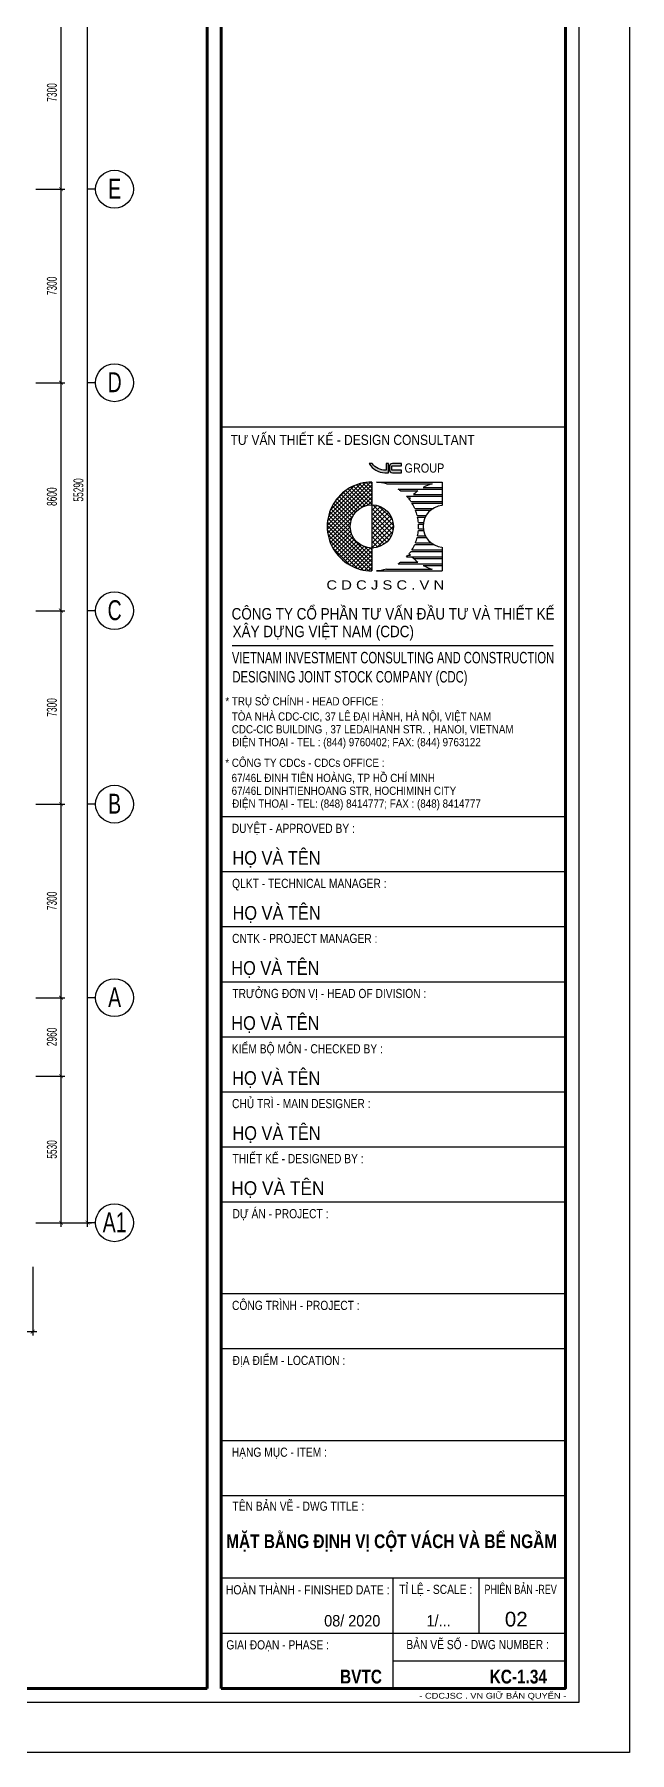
# Model space of a CAD drawing. Extents: x 1719887 to 1865417, y -150890 to 59748.
# Drawn here: x 1842979 to 1865417, y -43040 to 21782 of the extents above; entities that cross this region are included whole.
import ezdxf
from ezdxf.enums import TextEntityAlignment as Align

# ---------------------------------------------------------------- set-up
doc = ezdxf.new("R2010")
doc.units = 0
doc.header["$LTSCALE"] = 1000
doc.header["$MEASUREMENT"] = 0
doc.header["$PDMODE"] = 3
doc.layers.get('0').update_dxf_attribs({"linetype": 'CONTINUOUS'})
doc.layers.get('Defpoints').update_dxf_attribs({"linetype": 'CONTINUOUS'})
for name, color, linetype in [('CDC -TEXT KHUNG', 7, 'CONTINUOUS'), ('CDC-KHUNGTEN', 7, 'CONTINUOUS'), ('CDC.02.DIM', 1, 'CONTINUOUS'), ('CDC.06.TEXT', 2, 'CONTINUOUS'), ('KCS_CHI', 1, 'CONTINUOUS')]:
    doc.layers.add(name, color=color, linetype=linetype)
doc.styles.add('ARIAL', font='arial.ttf', dxfattribs={"width": 0.6})
doc.styles.add('Arial_B_3', font='arialbd.ttf', dxfattribs={"width": 0.75, "height": 3})
doc.styles.add('KT CDC', font='arial.ttf', dxfattribs={"width": 0.85, "height": 200})
doc.dimstyles.new('D150', dxfattribs={"dimscale": 150, "dimtxt": 2.5, "dimasz": 1, "dimexe": 1, "dimexo": 0, "dimgap": 1, "dimtad": 1, "dimdec": 0, "dimdsep": 46, "dimtxsty": 'ARIAL', "dimblk": 'ARCHTICK', "dimcen": 1, "dimdle": 1, "dimclrd": 1, "dimclre": 1, "dimclrt": 2, "dimadec": 0, "dimazin": 0, "dimtfac": 0.00072, "dimtdec": 0, "dimtix": 1, "dimtmove": 2, "dimatfit": 3, "dimldrblk": 'ARCHTICK', "dimfxl": 1, "dimtolj": 1, "dimlwd": -1, "dimlwe": -1, "dimarcsym": 0})

# ---------------------------------------------------------------- blocks, each defined once
blk = doc.blocks.new('_ARCHTICK')
at = {"color": 0, "linetype": 'ByBlock', "const_width": 0.15}
blk.add_lwpolyline([(-0.5, -0.5), (0.5, 0.5)], dxfattribs=at)
blk = doc.blocks.new('*D452')
at = {"layer": 'CDC.02.DIM', "color": 1, "transparency": 16777216}
for p, q in [((1843981, 23391), (1843981, 15791)), ((1843038, 23241), (1844131, 23241)), ((1843038, 15941), (1844131, 15941))]:
    blk.add_line(p, q, dxfattribs=at)
at = {"layer": 'Defpoints', "color": 0, "transparency": 16777216}
for p in [(1843038, 23241), (1843038, 15941), (1843981, 15941)]:
    blk.add_point(p, dxfattribs=at)
at = {"layer": 'CDC.02.DIM', "color": 1, "transparency": 16777216, "xscale": 150, "yscale": 150, "zscale": 150}
for p, rotation in [((1843981, 23241), 90), ((1843981, 15941), 270)]:
    blk.add_blockref('_ARCHTICK', p, dxfattribs=dict(at, rotation=rotation))
at = {"layer": 'CDC.02.DIM', "color": 2, "transparency": 16777216, "insert": (1843640, 19591), "char_height": 375, "attachment_point": 5, "rotation": 90, "style": 'ARIAL'}
blk.add_mtext('\\A1;7300', dxfattribs=at)
blk = doc.blocks.new('*D453')
at = {"layer": 'CDC.02.DIM', "color": 1, "transparency": 16777216}
for p, q in [((1843038, 15941), (1844131, 15941)), ((1843981, 16091), (1843981, 8491)), ((1843038, 8641), (1844131, 8641))]:
    blk.add_line(p, q, dxfattribs=at)
at = {"layer": 'Defpoints', "color": 0, "transparency": 16777216}
for p in [(1843038, 15941), (1843038, 8641), (1843981, 8641)]:
    blk.add_point(p, dxfattribs=at)
at = {"layer": 'CDC.02.DIM', "color": 1, "transparency": 16777216, "xscale": 150, "yscale": 150, "zscale": 150}
for p, rotation in [((1843981, 15941), 90), ((1843981, 8641), 270)]:
    blk.add_blockref('_ARCHTICK', p, dxfattribs=dict(at, rotation=rotation))
at = {"layer": 'CDC.02.DIM', "color": 2, "transparency": 16777216, "insert": (1843640, 12291), "char_height": 375, "attachment_point": 5, "rotation": 90, "style": 'ARIAL'}
blk.add_mtext('\\A1;7300', dxfattribs=at)
blk = doc.blocks.new('*D454')
at = {"layer": 'CDC.02.DIM', "color": 1, "transparency": 16777216}
for p, q in [((1843038, 8641), (1844131, 8641)), ((1843981, 8791), (1843981, -109)), ((1843038, 41), (1844131, 41))]:
    blk.add_line(p, q, dxfattribs=at)
at = {"layer": 'Defpoints', "color": 0, "transparency": 16777216}
for p in [(1843038, 8641), (1843038, 41), (1843981, 41)]:
    blk.add_point(p, dxfattribs=at)
at = {"layer": 'CDC.02.DIM', "color": 1, "transparency": 16777216, "xscale": 150, "yscale": 150, "zscale": 150}
for p, rotation in [((1843981, 8641), 90), ((1843981, 41), 270)]:
    blk.add_blockref('_ARCHTICK', p, dxfattribs=dict(at, rotation=rotation))
at = {"layer": 'CDC.02.DIM', "color": 2, "transparency": 16777216, "insert": (1843640, 4341), "char_height": 375, "attachment_point": 5, "rotation": 90, "style": 'ARIAL'}
blk.add_mtext('\\A1;8600', dxfattribs=at)
blk = doc.blocks.new('*D455')
at = {"layer": 'CDC.02.DIM', "color": 1, "transparency": 16777216}
for p, q in [((1843038, 41), (1844131, 41)), ((1843981, 191), (1843981, -7409)), ((1843038, -7259), (1844131, -7259))]:
    blk.add_line(p, q, dxfattribs=at)
at = {"layer": 'Defpoints', "color": 0, "transparency": 16777216}
for p in [(1843038, 41), (1843038, -7259), (1843981, -7259)]:
    blk.add_point(p, dxfattribs=at)
at = {"layer": 'CDC.02.DIM', "color": 1, "transparency": 16777216, "xscale": 150, "yscale": 150, "zscale": 150}
for p, rotation in [((1843981, 41), 90), ((1843981, -7259), 270)]:
    blk.add_blockref('_ARCHTICK', p, dxfattribs=dict(at, rotation=rotation))
at = {"layer": 'CDC.02.DIM', "color": 2, "transparency": 16777216, "insert": (1843640, -3609), "char_height": 375, "attachment_point": 5, "rotation": 90, "style": 'ARIAL'}
blk.add_mtext('\\A1;7300', dxfattribs=at)
blk = doc.blocks.new('*D456')
at = {"layer": 'CDC.02.DIM', "color": 1, "transparency": 16777216}
for p, q in [((1843981, -7109), (1843981, -14709)), ((1843038, -7259), (1844131, -7259)), ((1843038, -14559), (1844131, -14559))]:
    blk.add_line(p, q, dxfattribs=at)
at = {"layer": 'Defpoints', "color": 0, "transparency": 16777216}
for p in [(1843038, -7259), (1843038, -14559), (1843981, -14559)]:
    blk.add_point(p, dxfattribs=at)
at = {"layer": 'CDC.02.DIM', "color": 1, "transparency": 16777216, "xscale": 150, "yscale": 150, "zscale": 150}
for p, rotation in [((1843981, -7259), 90), ((1843981, -14559), 270)]:
    blk.add_blockref('_ARCHTICK', p, dxfattribs=dict(at, rotation=rotation))
at = {"layer": 'CDC.02.DIM', "color": 2, "transparency": 16777216, "insert": (1843640, -10909), "char_height": 375, "attachment_point": 5, "rotation": 90, "style": 'ARIAL'}
blk.add_mtext('\\A1;7300', dxfattribs=at)
blk = doc.blocks.new('*D457')
at = {"layer": 'CDC.02.DIM', "color": 1, "transparency": 16777216}
for p, q in [((1843038, 32241), (1845131, 32241)), ((1844981, -23199), (1844981, 32391)), ((1843038, -23049), (1845131, -23049))]:
    blk.add_line(p, q, dxfattribs=at)
at = {"layer": 'Defpoints', "color": 0, "transparency": 16777216}
for p in [(1843038, 32241), (1844981, 32241), (1843038, -23049)]:
    blk.add_point(p, dxfattribs=at)
at = {"layer": 'CDC.02.DIM', "color": 1, "transparency": 16777216, "xscale": 150, "yscale": 150, "zscale": 150}
for p, rotation in [((1844981, 32241), 90), ((1844981, -23049), 270)]:
    blk.add_blockref('_ARCHTICK', p, dxfattribs=dict(at, rotation=rotation))
at = {"layer": 'CDC.02.DIM', "color": 2, "transparency": 16777216, "insert": (1844640, 4596), "char_height": 375, "attachment_point": 5, "rotation": 90, "style": 'ARIAL'}
blk.add_mtext('\\A1;55290', dxfattribs=at)
blk = doc.blocks.new('*D463')
at = {"layer": 'CDC.02.DIM', "color": 1, "transparency": 16777216}
for p, q in [((1843038, -14559), (1844131, -14559)), ((1843981, -14409), (1843981, -17669)), ((1843038, -17519), (1844131, -17519))]:
    blk.add_line(p, q, dxfattribs=at)
at = {"layer": 'Defpoints', "color": 0, "transparency": 16777216}
for p in [(1843038, -14559), (1843038, -17519), (1843981, -17519)]:
    blk.add_point(p, dxfattribs=at)
at = {"layer": 'CDC.02.DIM', "color": 1, "transparency": 16777216, "xscale": 150, "yscale": 150, "zscale": 150}
for p, rotation in [((1843981, -14559), 90), ((1843981, -17519), 270)]:
    blk.add_blockref('_ARCHTICK', p, dxfattribs=dict(at, rotation=rotation))
at = {"layer": 'CDC.02.DIM', "color": 2, "transparency": 16777216, "insert": (1843640, -16039), "char_height": 375, "attachment_point": 5, "rotation": 90, "style": 'ARIAL'}
blk.add_mtext('\\A1;2960', dxfattribs=at)
blk = doc.blocks.new('*D464')
at = {"layer": 'CDC.02.DIM', "color": 1, "transparency": 16777216}
for p, q in [((1843981, -17369), (1843981, -23199)), ((1843038, -17519), (1844131, -17519)), ((1843038, -23049), (1844131, -23049))]:
    blk.add_line(p, q, dxfattribs=at)
at = {"layer": 'Defpoints', "color": 0, "transparency": 16777216}
for p in [(1843038, -17519), (1843038, -23049), (1843981, -23049)]:
    blk.add_point(p, dxfattribs=at)
at = {"layer": 'CDC.02.DIM', "color": 1, "transparency": 16777216, "xscale": 150, "yscale": 150, "zscale": 150}
for p, rotation in [((1843981, -17519), 90), ((1843981, -23049), 270)]:
    blk.add_blockref('_ARCHTICK', p, dxfattribs=dict(at, rotation=rotation))
at = {"layer": 'CDC.02.DIM', "color": 2, "transparency": 16777216, "insert": (1843640, -20284), "char_height": 375, "attachment_point": 5, "rotation": 90, "style": 'ARIAL'}
blk.add_mtext('\\A1;5530', dxfattribs=at)
blk = doc.blocks.new('*D1031')
at = {"layer": 'CDC.02.DIM', "color": 1, "transparency": 16777216}
for p, q in [((1835720, -24709), (1835720, -27306)), ((1842920, -24709), (1842920, -27306)), ((1835570, -27156), (1843070, -27156))]:
    blk.add_line(p, q, dxfattribs=at)
at = {"layer": 'Defpoints', "color": 0, "transparency": 16777216}
for p in [(1835720, -24709), (1842920, -24709), (1842920, -27156)]:
    blk.add_point(p, dxfattribs=at)
at = {"layer": 'CDC.02.DIM', "color": 1, "transparency": 16777216, "xscale": 150, "yscale": 150, "zscale": 150, "rotation": 180}
blk.add_blockref('_ARCHTICK', (1835720, -27156), dxfattribs=at)
at = {"layer": 'CDC.02.DIM', "color": 1, "transparency": 16777216, "xscale": 150, "yscale": 150, "zscale": 150}
blk.add_blockref('_ARCHTICK', (1842920, -27156), dxfattribs=at)
at = {"layer": 'CDC.02.DIM', "color": 2, "transparency": 16777216, "insert": (1839320, -26814), "char_height": 375, "attachment_point": 5, "style": 'ARIAL'}
blk.add_mtext('\\A1;7200', dxfattribs=at)
blk = doc.blocks.new('LOGOmoi')
at = {"layer": 'CDC -TEXT KHUNG'}
h = blk.add_hatch(color=1, dxfattribs=at)
h.paths.add_polyline_path([(1.46, 5.45), (1.26, 5.45), (1.26, 4.88), (1.21, 4.88, -0.237912), (0.06, 5.45), (-0.2, 5.45, 0.272847), (1.14, 4.66), (1.46, 4.66)])
h.paths.add_polyline_path([(2.59, 5.45), (1.8, 5.45, 0.414214), (1.54, 5.2), (1.54, 4.92, 0.414214), (1.8, 4.66), (2.59, 4.66), (2.59, 4.87), (1.8, 4.87, -0.414214), (1.74, 4.92), (1.74, 5.2, -0.414214), (1.8, 5.25), (2.59, 5.25)])
h = blk.add_hatch(dxfattribs=at)
h.set_pattern_fill('ANSI37', color=102, scale=2.293939, angle=360, style=0)
h.set_pattern_definition([(45, (-2844.4439, 636.61023), (-0.178426552, 0.178426553), []), (135, (-2844.4439, 636.61023), (-0.178426552, -0.178426553), [])])
edge = h.paths.add_edge_path()
edge.add_arc((0.02, 0), 1.87, 90, 270)
edge.add_line((0.02, -1.88), (0.02, -3.84))
edge.add_line((0.02, -3.84), (-0.17, -3.84))
edge.add_line((-0.17, -3.84), (-0.36, -3.83))
edge.add_line((-0.36, -3.83), (-0.55, -3.8))
edge.add_line((-0.55, -3.8), (-0.73, -3.77))
edge.add_line((-0.73, -3.77), (-0.92, -3.73))
edge.add_line((-0.92, -3.73), (-1.1, -3.68))
edge.add_line((-1.1, -3.68), (-1.28, -3.62))
edge.add_line((-1.28, -3.62), (-1.45, -3.55))
edge.add_line((-1.45, -3.55), (-1.63, -3.48))
edge.add_line((-1.63, -3.48), (-1.79, -3.39))
edge.add_line((-1.79, -3.39), (-1.96, -3.3))
edge.add_line((-1.96, -3.3), (-2.12, -3.2))
edge.add_line((-2.12, -3.2), (-2.27, -3.09))
edge.add_line((-2.27, -3.09), (-2.42, -2.97))
edge.add_line((-2.42, -2.97), (-2.56, -2.85))
edge.add_line((-2.56, -2.85), (-2.7, -2.72))
edge.add_line((-2.7, -2.72), (-2.83, -2.58))
edge.add_line((-2.83, -2.58), (-2.95, -2.44))
edge.add_line((-2.95, -2.44), (-3.07, -2.29))
edge.add_line((-3.07, -2.29), (-3.18, -2.14))
edge.add_line((-3.18, -2.14), (-3.28, -1.98))
edge.add_line((-3.28, -1.98), (-3.37, -1.81))
edge.add_line((-3.37, -1.81), (-3.46, -1.64))
edge.add_line((-3.46, -1.64), (-3.53, -1.47))
edge.add_line((-3.53, -1.47), (-3.6, -1.3))
edge.add_line((-3.6, -1.3), (-3.66, -1.12))
edge.add_line((-3.66, -1.12), (-3.71, -0.93))
edge.add_line((-3.71, -0.93), (-3.75, -0.75))
edge.add_line((-3.75, -0.75), (-3.79, -0.56))
edge.add_line((-3.79, -0.56), (-3.81, -0.38))
edge.add_line((-3.81, -0.38), (-3.82, -0.19))
edge.add_line((-3.82, -0.19), (-3.83, 0))
edge.add_line((-3.83, 0), (-3.82, 0.19))
edge.add_line((-3.82, 0.19), (-3.81, 0.38))
edge.add_line((-3.81, 0.38), (-3.79, 0.56))
edge.add_line((-3.79, 0.56), (-3.75, 0.75))
edge.add_line((-3.75, 0.75), (-3.71, 0.93))
edge.add_line((-3.71, 0.93), (-3.66, 1.12))
edge.add_line((-3.66, 1.12), (-3.6, 1.3))
edge.add_line((-3.6, 1.3), (-3.53, 1.47))
edge.add_line((-3.53, 1.47), (-3.46, 1.64))
edge.add_line((-3.46, 1.64), (-3.37, 1.81))
edge.add_line((-3.37, 1.81), (-3.28, 1.98))
edge.add_line((-3.28, 1.98), (-3.18, 2.14))
edge.add_line((-3.18, 2.14), (-3.07, 2.29))
edge.add_line((-3.07, 2.29), (-2.95, 2.44))
edge.add_line((-2.95, 2.44), (-2.83, 2.58))
edge.add_line((-2.83, 2.58), (-2.7, 2.72))
edge.add_line((-2.7, 2.72), (-2.56, 2.85))
edge.add_line((-2.56, 2.85), (-2.42, 2.97))
edge.add_line((-2.42, 2.97), (-2.27, 3.09))
edge.add_line((-2.27, 3.09), (-2.12, 3.2))
edge.add_line((-2.12, 3.2), (-1.96, 3.3))
edge.add_line((-1.96, 3.3), (-1.79, 3.39))
edge.add_line((-1.79, 3.39), (-1.63, 3.48))
edge.add_line((-1.63, 3.48), (-1.45, 3.55))
edge.add_line((-1.45, 3.55), (-1.28, 3.62))
edge.add_line((-1.28, 3.62), (-1.1, 3.68))
edge.add_line((-1.1, 3.68), (-0.92, 3.73))
edge.add_line((-0.92, 3.73), (-0.73, 3.77))
edge.add_line((-0.73, 3.77), (-0.55, 3.8))
edge.add_line((-0.55, 3.8), (-0.36, 3.83))
edge.add_line((-0.36, 3.83), (-0.17, 3.84))
edge.add_line((-0.17, 3.84), (0.02, 3.84))
edge.add_line((0.02, 3.84), (0.02, 1.87))
h = blk.add_hatch(dxfattribs=at)
h.set_pattern_fill('ANSI37', color=1, scale=2.293939, angle=360, style=0)
h.set_pattern_definition([(45, (-486.53502, -144.21504), (-0.20275745, 0.20275745), []), (135, (-486.53502, -144.21504), (-0.20275745, -0.20275745), [])])
h.paths.add_polyline_path([(0.02, 1.87), (0.02, -1.81), (0.02, -1.88, 0.414214), (1.89, 0, 0.414214)])
at = {"layer": 'CDC -TEXT KHUNG', "color": 102}
for p, q in [((0.02, 3.84), (0.02, -1.81)), ((0.42, 3.85), (6.1, 3.85)), ((1.28, 3.7), (5.24, 3.7)), ((2.3, 3.24), (6.1, 3.24)), ((2.51, 3.09), (4.01, 3.09)), ((4.47, 3.39), (6.1, 3.39)), ((6.1, 3.85), (6.1, 1.81)), ((3.03, 2.63), (6.1, 2.63)), ((3.16, 2.49), (3.36, 2.49)), ((3.4, 2.17), (6.1, 2.17)), ((3.49, 2.03), (6.1, 2.03)), ((3.64, 2.78), (6.1, 2.78)), ((3.74, 1.57), (5.37, 1.57)), ((3.8, 1.42), (5.15, 1.42)), ((3.95, 0.96), (4.75, 0.96)), ((3.98, 0.81), (4.66, 0.81)), ((4.05, 0.35), (4.51, 0.35)), ((4.06, 0.2), (4.49, 0.2)), ((3.8, -1.42), (5.15, -1.42)), ((3.95, -0.96), (4.75, -0.96)), ((3.98, -0.81), (4.66, -0.81)), ((4.05, -0.35), (4.51, -0.35)), ((4.06, -0.2), (4.49, -0.2)), ((0.02, -1.81), (0.02, -3.84)), ((3.03, -2.63), (6.1, -2.63)), ((3.16, -2.49), (3.36, -2.49)), ((3.4, -2.17), (6.1, -2.17)), ((3.49, -2.03), (6.1, -2.03)), ((3.64, -2.78), (6.1, -2.78)), ((3.74, -1.57), (5.37, -1.57)), ((6.1, -1.79), (6.1, -3.84)), ((0.01, -3.84), (0.02, -3.84)), ((0.42, -3.84), (6.1, -3.84)), ((1.28, -3.7), (5.24, -3.7)), ((2.3, -3.24), (6.1, -3.24)), ((2.51, -3.09), (4.01, -3.09)), ((4.47, -3.39), (6.1, -3.39))]:
    blk.add_line(p, q, dxfattribs=at)
at = {"layer": 'CDC -TEXT KHUNG'}
blk.add_line((3.78, 1.21), (3.78, 1.21), dxfattribs=at)
at = {"layer": 'CDC -TEXT KHUNG', "color": 1}
for points in [[(1.46, 5.45), (1.26, 5.45), (1.26, 4.88), (1.21, 4.88, -0.237912), (0.06, 5.45), (-0.2, 5.45, 0.272847), (1.14, 4.66), (1.46, 4.66)], [(2.59, 5.45), (1.8, 5.45, 0.414214), (1.54, 5.2), (1.54, 4.92, 0.414214), (1.8, 4.66), (2.59, 4.66), (2.59, 4.87), (1.8, 4.87, -0.414214), (1.74, 4.92), (1.74, 5.2, -0.414214), (1.8, 5.25), (2.59, 5.25)]]:
    blk.add_lwpolyline(points, format="xyb", close=True, dxfattribs=at)
at = {"layer": 'CDC -TEXT KHUNG', "color": 102}
blk.add_circle((0.02, 0), 1.87, dxfattribs=at)
blk.add_arc((0, 0), 3.85, 89.7449, 270.2551, dxfattribs=at)
at = {"layer": 'CDC -TEXT KHUNG', "color": 112}
blk.add_ellipse((0.22, 0), major_axis=(-2.72, 2.72), ratio=1, start_param=-1.064136, end_param=-0.838054, dxfattribs=at)
at = {"layer": 'CDC -TEXT KHUNG', "color": 102}
for centre, major_axis, start_param, end_param in [((0.22, 0), (-2.72, 2.72), -1.423028, -1.355019), ((6.3, 0), (-2.72, 2.72), -0.147768, -0.022458), ((6.3, 0), (2.72, 2.72), 1.064136, 1.278853), ((0.22, 0), (2.72, 2.72), 6.199614, 6.251308), ((6.3, 0), (-2.72, 2.72), 0.083571, 0.124553), ((0.22, 0), (-2.72, 2.72), 4.527318, 4.587836), ((0.22, 0), (-2.72, 2.72), 4.346177, 4.481253), ((6.27, 0.01), (1.28, 1.28), 0.884906, 3.827483), ((0.22, 0), (-2.72, 2.72), 4.178765, 4.304301), ((0.22, 0), (2.72, 2.72), 5.589142, 5.7099), ((0.22, 0), (2.72, 2.72), 5.445131, 5.550443), ((0.22, 0), (-2.72, 2.72), 3.549681, 3.675216), ((0.22, 0), (-2.72, 2.72), 3.714878, 3.835636), ((0.22, 0), (-2.72, 2.72), 3.17347, 3.225164), ((0.22, 0), (2.72, 2.72), 4.836942, 4.89746), ((6.3, 0), (-2.72, 2.72), 1.446243, 1.487225), ((0.22, 0), (2.72, 2.72), 4.943525, 5.078601), ((6.3, 0), (-2.72, 2.72), 1.538919, 1.718564), ((0.22, 0.01), (2.72, 2.72), 3.979647, 4.205729), ((0.22, 0), (-2.72, 2.72), 2.925816, 2.993825), ((6.3, 0), (2.72, 2.72), 3.433536, 3.648253)]:
    blk.add_ellipse(centre, major_axis=major_axis, ratio=1, start_param=start_param, end_param=end_param, dxfattribs=at)
at = {"layer": 'CDC -TEXT KHUNG', "color": 1, "style": 'KT CDC', "width": 0.85}
blk.add_text('GROUP', height=0.792, dxfattribs=at).set_placement((2.85, 4.67))
at = {"layer": 'CDC -TEXT KHUNG', "color": 102, "style": 'KT CDC', "width": 1.15}
blk.add_text('C D C J S C . V N', height=0.8, dxfattribs=at).set_placement((-3.92, -5.47))
blk = doc.blocks.new('KHUNG TEN')
at = {"layer": 'CDC-KHUNGTEN', "color": 6, "lineweight": 25}
for p, q in [((82700, 28900), (75200, 28900)), ((82700, 20400), (75200, 20400)), ((82700, 19200), (75200, 19200)), ((82700, 18000), (75200, 18000)), ((82700, 16800), (75200, 16800)), ((82700, 15600), (75200, 15600)), ((82700, 14400), (75200, 14400)), ((82700, 13200), (75200, 13200)), ((82700, 12000), (75200, 12000)), ((82700, 10000), (75200, 10000)), ((82700, 8800), (75200, 8800)), ((82700, 6800), (75200, 6800)), ((82700, 5600), (75200, 5600)), ((82700, 3800), (75200, 3800)), ((78950, 1400), (78950, 3800)), ((80825, 2600), (80825, 3800)), ((82700, 2600), (75200, 2600)), ((78950, 2000), (82700, 2000))]:
    blk.add_line(p, q, dxfattribs=at)
at = {"layer": 'CDC-KHUNGTEN', "color": 6}
blk.add_line((75439, 24136), (82433, 24136), dxfattribs=at)
at = {"layer": 'CDC-KHUNGTEN', "color": 8}
blk.add_lwpolyline([(75096, 1100), (83000, 1100), (83000, 58300), (3000, 58300), (3000, 1100), (75096, 1100)], dxfattribs=at)
at = {"layer": 'CDC-KHUNGTEN', "color": 255, "lineweight": 60}
blk.add_lwpolyline([(74900, 1400), (74900, 58000), (3300, 58000), (3300, 1400), (74900, 1400)], close=True, dxfattribs=at)
blk.add_lwpolyline([(75200, 1400), (82700, 1400), (82700, 58000), (75200, 58000), (75200, 1400)], dxfattribs=at)
at = {"layer": 'Defpoints', "color": 1, "ltscale": 0.2}
blk.add_lwpolyline([(0, 0), (0, 59400), (84100, 59400), (84100, 0), (0, 0)], close=True, dxfattribs=at)
at = {"layer": 'CDC-KHUNGTEN', "xscale": 251.3908497502836, "yscale": 251.3908497502836, "zscale": 251.3908497502836}
blk.add_blockref('LOGOmoi', (78480, 26732), dxfattribs=at)
at = {"layer": 'CDC -TEXT KHUNG', "style": 'KT CDC', "width": 0.85}
blk.add_text('TƯ VẤN THIẾT KẾ - DESIGN CONSULTANT', height=220, dxfattribs=at).set_placement((78066, 28509), align=Align.CENTER)
at = {"layer": 'CDC -TEXT KHUNG', "color": 7, "style": 'Arial_B_3', "width": 0.8}
blk.add_text('BVTC', height=300, dxfattribs=at).set_placement((78705, 1508), align=Align.RIGHT)
at = {"layer": 'CDC -TEXT KHUNG', "color": 6, "style": 'KT CDC', "width": 1.15}
blk.add_text('- CDCJSC . VN GIỮ BẢN QUYỂN -', height=125.69, dxfattribs=at).set_placement((79519, 1177))
at = {"layer": 'CDC-KHUNGTEN', "color": 6}
for s, height, style, width, p in [('CÔNG TY CỔ PHẦN TƯ VẤN ÐẦU TƯ VÀ THIẾT KẾ', 250, 'KT CDC', 0.84, (75430, 24703)), ('XÂY DỰNG VIỆT NAM (CDC)', 250, 'KT CDC', 0.84, (75452, 24317)), ('VIETNAM INVESTMENT CONSULTING AND CONSTRUCTION ', 250, 'KT CDC', 0.7, (75436, 23747)), ('DESIGNING JOINT STOCK COMPANY (CDC)', 250, 'KT CDC', 0.7, (75448, 23330)), ('* TRỤ SỞ CHÍNH - HEAD OFFICE :', 180, 'KT CDC', 0.85, (75294, 22830)), ('TÒA NHÀ CDC-CIC, 37 LÊ ĐẠI HÀNH, HÀ NỘI, VIỆT NAM', 180, 'KT CDC', 0.85, (75433, 22500)), ('ĐIỆN THOẠI - TEL : (844) 9760402; FAX: (844) 9763122', 180, 'KT CDC', 0.85, (75441, 21940)), ('CDC-CIC BUILDING , 37 LEDAIHANH STR. , HANOI, VIETNAM', 180, 'KT CDC', 0.85, (75433, 22220)), ('* CÔNG TY CDCs - CDCs OFFICE :', 180, 'KT CDC', 0.85, (75292, 21490)), ('67/46L ĐINH TIÊN HOÀNG, TP HỒ CHÍ MINH', 180, 'KT CDC', 0.85, (75430, 21160)), ('67/46L DINHTIENHOANG STR, HOCHIMINH CITY', 180, 'KT CDC', 0.85, (75430, 20880)), ('ĐIỆN THOẠI - TEL: (848) 8414777; FAX : (848) 8414777', 180, 'KT CDC', 0.85, (75442, 20600)), ('DUYỆT - APPROVED BY :', 200, 'ARIAL', 0.8, (75433, 20050)), ('QLKT - TECHNICAL MANAGER :', 200, 'ARIAL', 0.8, (75440, 18850)), ('CNTK - PROJECT MANAGER :', 200, 'ARIAL', 0.8, (75440, 17650)), ('TRƯỞNG ĐƠN VỊ - HEAD OF DIVISION :', 200, 'ARIAL', 0.8, (75445, 16450)), ('KIỂM BỘ MÔN - CHECKED BY :', 200, 'ARIAL', 0.8, (75434, 15244)), ('CHỦ TRÌ - MAIN DESIGNER :', 200, 'ARIAL', 0.8, (75438, 14050)), ('THIẾT KẾ - DESIGNED BY :', 200, 'ARIAL', 0.8, (75450, 12850)), ('DỰ ÁN - PROJECT :  ', 200, 'ARIAL', 0.8, (75449, 11650)), ('CÔNG TRÌNH - PROJECT :  ', 200, 'ARIAL', 0.8, (75438, 9650)), ('ĐỊA ĐIỂM - LOCATION :', 200, 'ARIAL', 0.8, (75449, 8450)), ('HẠNG MỤC - ITEM : ', 200, 'ARIAL', 0.8, (75433, 6450)), ('TÊN BẢN VẼ - DWG TITLE :', 200, 'ARIAL', 0.8, (75448, 5273)), ('TỈ LỆ - SCALE :', 200, 'ARIAL', 0.8, (79082, 3459)), ('PHIÊN BẢN -REV', 200, 'ARIAL', 0.7, (80938, 3459)), ('GIAI ĐOẠN - PHASE :', 200, 'ARIAL', 0.8, (75315, 2250)), ('BẢN VẼ SỐ - DWG NUMBER :', 200, 'ARIAL', 0.8, (79236, 2256))]:
    blk.add_text(s, height=height, dxfattribs=dict(at, style=style, width=width)).set_placement(p)
at = {"layer": 'CDC-KHUNGTEN', "color": 7}
for style, width, p in [('KT CDC', 0.85, (75448, 19356)), ('KT CDC', 0.85, (75450, 18156)), ('KT CDC', 0.85, (75423, 16956)), ('KT CDC', 0.85, (75423, 15756)), ('KT CDC', 0.85, (75442, 14556)), ('KT CDC', 0.85, (75448, 13356)), ('ARIAL', 0.9, (75421, 12156))]:
    blk.add_text('HỌ VÀ TÊN', height=300, dxfattribs=dict(at, style=style, width=width)).set_placement(p)
at = {"layer": 'CDC-KHUNGTEN', "color": 6, "style": 'ARIAL', "width": 0.814645}
blk.add_text('HOÀN THÀNH - FINISHED DATE :', height=200, dxfattribs=at).set_placement((75304, 3450), (78870, 3450), align=Align.FIT)
at = {"layer": 'CDC-KHUNGTEN', "color": 7, "style": 'ARIAL', "width": 0.9}
for s, p in [('08/ 2020', (78670, 2750)), ('1/...', (80200, 2750))]:
    blk.add_text(s, height=250, dxfattribs=at).set_placement(p, align=Align.RIGHT)
at = {"layer": 'CDC-KHUNGTEN', "color": 7, "style": 'KT CDC'}
blk.add_text('02', height=320, dxfattribs=at).set_placement((81879, 2750), align=Align.RIGHT)

msp = doc.modelspace()

# ---------------------------------------------------------------- linework, layer by layer
at = {"layer": 'KCS_CHI'}
for p, q in [((1845283, 15940.9), (1844981.1, 15940.9)), ((1845283, 8640.9), (1844981.1, 8640.9)), ((1845283, 40.9), (1844981.1, 40.9)), ((1845283, -7259.1), (1844981.1, -7259.1)), ((1845283, -14559.1), (1844981.1, -14559.1)), ((1845283, -23049.1), (1844981.1, -23049.1))]:
    msp.add_line(p, q, dxfattribs=at)
for centre in [(1845998.9, 15940.9), (1845998.9, 8640.9), (1845998.9, 40.9), (1845998.9, -7259.1), (1845998.9, -14559.1), (1845998.9, -23049.1)]:
    msp.add_circle(centre, 715.9, dxfattribs=at)

# ---------------------------------------------------------------- block references
at = {"layer": 'CDC.06.TEXT', "xscale": 1.730439951605972, "yscale": 1.730439951605972, "zscale": 1.730439951605972}
msp.add_blockref('KHUNG TEN', (1719886.7, -43039.7), dxfattribs=at)

# ---------------------------------------------------------------- texts
at = {"layer": 'CDC -TEXT KHUNG', "color": 7, "style": 'Arial_B_3', "width": 0.8}
msp.add_text('MẶT BẰNG ĐỊNH VỊ CỘT VÁCH VÀ BỂ NGẦM', height=519.132, dxfattribs=at).set_placement((1856446.3, -35324.6), align=Align.CENTER)
msp.add_text('KC-1.34', height=519.13, dxfattribs=at).set_placement((1862301.9, -40430.5), align=Align.RIGHT)
at = {"layer": 'CDC.06.TEXT', "char_height": 750, "width": 696.96, "attachment_point": 2, "line_spacing_factor": 0.938532}
for s, insert in [('{\\fArial|b0|i0|c0|p34;\\W0.7;E}', (1846003.5, 16333.5)), ('{\\fArial|b0|i0|c0|p34;\\W0.7;D}', (1846003.5, 9033.5)), ('{\\fArial|b0|i0|c0|p34;\\W0.7;C}', (1846003.5, 433.5)), ('{\\fArial|b0|i0|c0|p34;\\W0.7;B}', (1846003.5, -6866.5)), ('{\\fArial|b0|i0|c0|p34;\\W0.7;A}', (1846003.5, -14166.5)), ('{\\fArial|b0|i0|c0|p34;\\W0.7;A1}', (1846003.5, -22656.5))]:
    msp.add_mtext(s, dxfattribs=dict(at, insert=insert))

# ---------------------------------------------------------------- dimensions: what is measured, and where the dimension line sits
at = {"layer": 'CDC.02.DIM'}
for base, p1, p2, picture, middle in [((1844981.1, 32241.2), (1843038.1, -23049.1), (1843038.1, 32241.2), '*D457', (1844639.7, 4596.1)), ((1843981.3, 15940.9), (1843038.1, 23240.9), (1843038.1, 15940.9), '*D452', (1843639.7, 19590.9)), ((1843981.3, 8640.9), (1843038.1, 15940.9), (1843038.1, 8640.9), '*D453', (1843639.7, 12290.9)), ((1843981.3, 40.9), (1843038.1, 8640.9), (1843038.1, 40.9), '*D454', (1843639.9, 4340.9)), ((1843981.3, -7259.1), (1843038.1, 40.9), (1843038.1, -7259.1), '*D455', (1843639.7, -3609.1)), ((1843981.3, -14559.1), (1843038.1, -7259.1), (1843038.1, -14559.1), '*D456', (1843639.7, -10909.1)), ((1843981.3, -17519.1), (1843038.1, -14559.1), (1843038.1, -17519.1), '*D463', (1843639.9, -16039.1)), ((1843981.3, -23049.1), (1843038.1, -17519.1), (1843038.1, -23049.1), '*D464', (1843639.7, -20284.1))]:
    dim = msp.add_linear_dim(base=base, p1=p1, p2=p2, angle=90, dimstyle='D150', dxfattribs=at)
    dim.commit()
    dim.dimension.update_dxf_attribs({"geometry": picture, "text_midpoint": middle})
dim = msp.add_linear_dim(base=(1842920, -27156), p1=(1835719.9, -24709), p2=(1842920, -24709), dimstyle='D150', dxfattribs=at)
dim.commit()
dim.dimension.update_dxf_attribs({"geometry": '*D1031', "text_midpoint": (1839320, -26814.5)})

doc.saveas('drawing.dxf')
